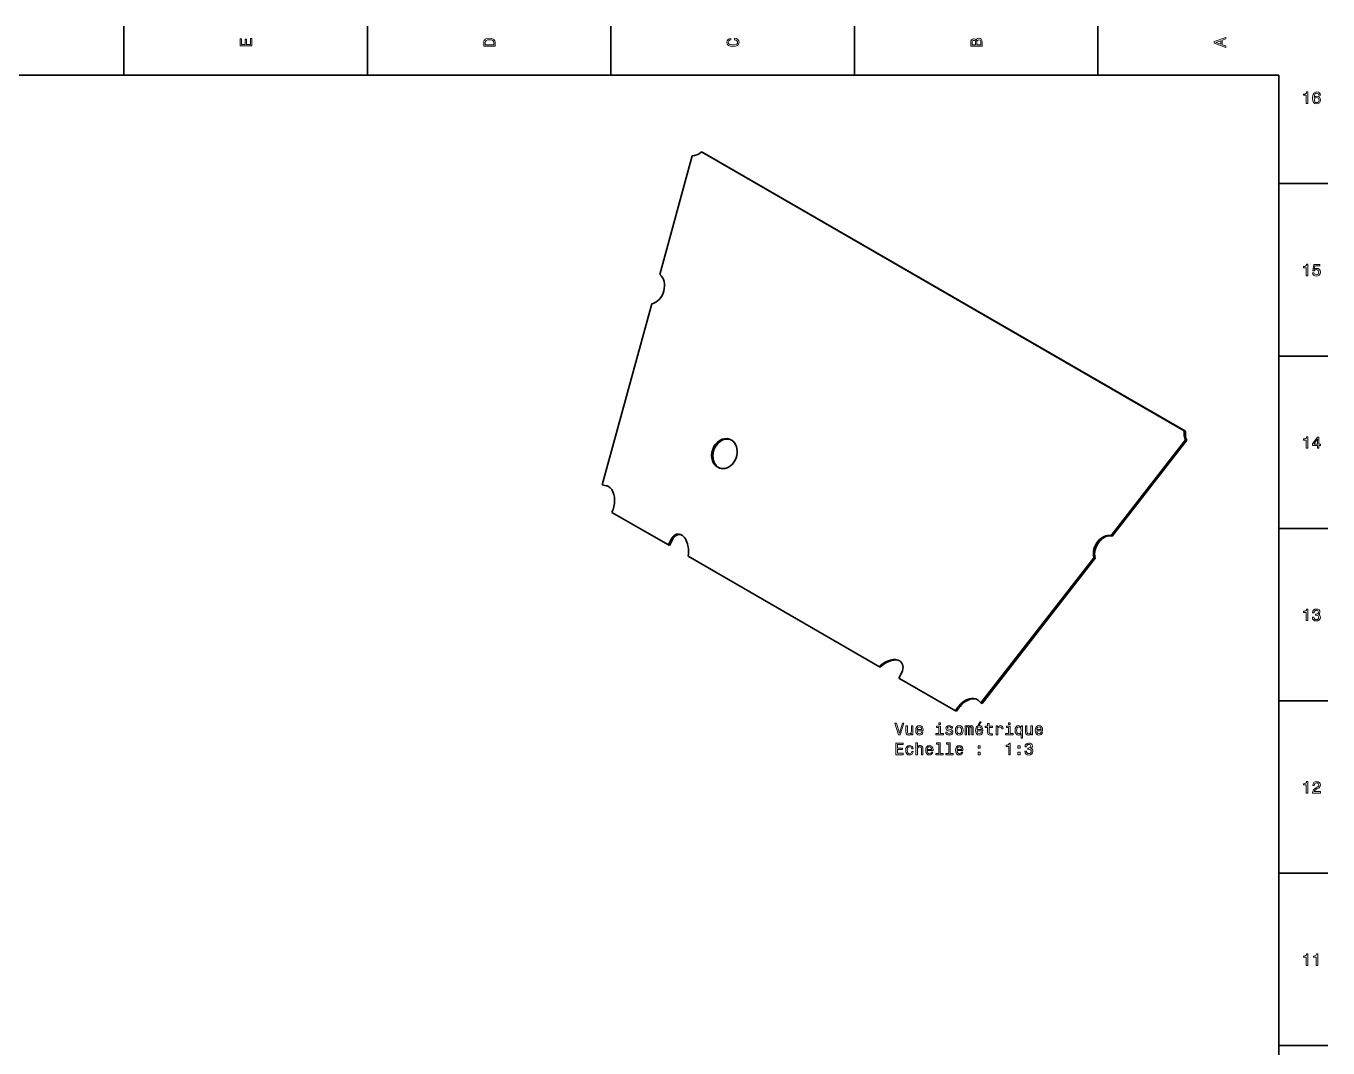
# Model space of a CAD drawing. Extents: x 0 to 1189, y 0 to 841.
# Drawn here: x 787.2 to 1184, y 524.8 to 836 of the extents above; entities that cross this region are included whole.
import ezdxf

# ---------------------------------------------------------------- set-up
doc = ezdxf.new("R2010")
doc.units = 0

msp = doc.modelspace()

# ---------------------------------------------------------------- linework, layer by layer
at = {"color": 7, "lineweight": 35, "ltscale": 0.375}
for p, q in [((817.099976, 821), (817.099976, 836)), ((891.299988, 821), (891.299988, 836)), ((965.5, 821), (965.5, 836)), ((1039.699951, 821), (1039.699951, 836)), ((1113.900024, 821), (1113.900024, 836)), ((1169, 788), (1184, 788)), ((1169, 735.5), (1184, 735.5)), ((1169, 683), (1184, 683)), ((1169, 630.5), (1184, 630.5)), ((1169, 578), (1184, 578)), ((1169, 525.5), (1184, 525.5))]:
    msp.add_line(p, q, dxfattribs=at)
at = {"color": 7, "lineweight": 35}
for p, q in [((1169, 821), (20, 821)), ((1169, 20), (1169, 821)), ((1140.212524, 712.721313), (993.086304, 797.664612)), ((1140.579468, 712.591675), (993.453308, 797.534973)), ((990.255066, 796.517029), (980.364319, 760.361816)), ((977.914001, 751.404724), (962.840332, 696.303528)), ((1117.890991, 680.810425), (1140.600708, 710.013489)), ((1118.258057, 680.680786), (1140.967773, 709.88385)), ((988.989624, 674.505615), (1047.286499, 640.8479)), ((1078.253174, 629.839111), (1112.666504, 674.092102)), ((1078.620239, 629.709473), (1113.033569, 673.962463))]:
    msp.add_line(p, q, dxfattribs=at)
at = {"color": 7, "lineweight": 35, "ltscale": 0.009731}
msp.add_line((993.086304, 797.664612), (993.453308, 797.534973), dxfattribs=at)
at = {"color": 7, "lineweight": 35, "ltscale": 0.009729}
for p, q in [((1140.579468, 712.591675), (1140.212524, 712.721313)), ((1070.468994, 627.463501), (1070.835938, 627.333862))]:
    msp.add_line(p, q, dxfattribs=at)
at = {"color": 7, "lineweight": 35, "ltscale": 0.009732}
for p, q in [((1140.600708, 710.013489), (1140.967773, 709.88385)), ((962.840332, 696.303528), (963.207397, 696.173889)), ((1114.248779, 678.875671), (1113.881714, 679.00531)), ((1117.890991, 680.810425), (1118.258057, 680.680786)), ((983.014404, 677.955383), (983.38147, 677.825745)), ((1112.666504, 674.092102), (1113.033569, 673.962463)), ((1047.286499, 640.8479), (1047.653564, 640.718262)), ((1050.180786, 642.470215), (1049.813721, 642.599854)), ((1071.894775, 628.785339), (1071.52771, 628.914978)), ((1078.620239, 629.709473), (1078.253174, 629.839111))]:
    msp.add_line(p, q, dxfattribs=at)
at = {"color": 7, "lineweight": 35, "ltscale": 0.031128}
for p, q in [((964.052734, 696.019958), (962.840332, 696.303528)), ((964.4198, 695.89032), (963.207397, 696.173889))]:
    msp.add_line(p, q, dxfattribs=at)
at = {"color": 7, "lineweight": 13, "ltscale": 0.009732}
for p, q in [((964.052734, 696.019958), (964.4198, 695.89032)), ((983.885254, 679.705933), (984.252319, 679.576294))]:
    msp.add_line(p, q, dxfattribs=at)
at = {"color": 7, "lineweight": 35, "ltscale": 0.002045}
msp.add_line((964.499146, 695.870361), (964.4198, 695.89032), dxfattribs=at)
at = {"color": 7, "lineweight": 35, "ltscale": 0.496728}
msp.add_line((965.807251, 687.889954), (983.014404, 677.955383), dxfattribs=at)
at = {"color": 7, "lineweight": 35, "ltscale": 0.048858}
for p, q in [((983.884888, 679.705139), (983.014404, 677.955383)), ((1054.132202, 639.147827), (1053.261719, 637.398071))]:
    msp.add_line(p, q, dxfattribs=at)
at = {"color": 7, "lineweight": 35, "ltscale": 0.04888}
msp.add_line((984.252319, 679.576294), (983.38147, 677.825745), dxfattribs=at)
at = {"color": 7, "lineweight": 35, "ltscale": 2.2e-05}
for p, q in [((983.884888, 679.705139), (983.885254, 679.705933)), ((1054.132202, 639.147827), (1054.132568, 639.148621))]:
    msp.add_line(p, q, dxfattribs=at)
at = {"color": 7, "lineweight": 35, "ltscale": 0.496731}
msp.add_line((1053.261719, 637.398071), (1070.468994, 627.463501), dxfattribs=at)
at = {"color": 7, "lineweight": 35, "ltscale": 0.019117}
msp.add_line((1077.724487, 630.391602), (1078.253174, 629.839111), dxfattribs=at)
at = {"color": 7, "lineweight": 13}
for points in [[(856.033203, 829.940918), (856.033203, 832.159973), (855.609558, 832.159973), (855.609558, 830.404907), (854.424438, 830.404907), (854.424438, 831.968323), (854.005798, 831.968323), (854.005798, 830.404907), (852.956848, 830.404907), (852.956848, 832.119629), (852.533203, 832.119629), (852.533203, 829.940918)], [(926.733215, 830.994934), (926.733215, 829.829956), (930.233215, 829.829956), (930.233215, 830.994934), (930.122253, 831.544678), (929.784363, 831.953186), (929.23468, 832.205322), (928.483215, 832.296143), (927.716675, 832.215454), (927.414063, 832.114563), (927.171997, 831.973328), (926.844177, 831.564819), (926.763489, 831.297546)], [(927.151794, 830.959656), (927.227478, 831.342957), (927.459412, 831.605164), (927.872986, 831.761536), (928.483215, 831.811951), (929.073303, 831.75647), (929.486816, 831.600159), (929.733948, 831.332886), (929.814636, 830.959656), (929.814636, 830.299011), (927.151794, 830.299011)], [(1003.132019, 831.817017), (1003.555664, 831.716125), (1003.858215, 831.549744), (1004.044861, 831.317749), (1004.105347, 831.04541), (1004.014587, 830.71759), (1003.742249, 830.460388), (1003.298462, 830.28894), (1002.683167, 830.233459), (1002.072937, 830.28894), (1001.624084, 830.455322), (1001.351746, 830.712524), (1001.25592, 831.04541), (1001.306335, 831.287476), (1001.447571, 831.494263), (1001.6745, 831.65564), (1001.987183, 831.766602), (1001.987183, 832.245667), (1001.508118, 832.09436), (1001.144958, 831.832153), (1000.91803, 831.47406), (1000.837341, 831.04541), (1000.96344, 830.510803), (1001.316467, 830.102295), (1001.896423, 829.840088), (1002.683167, 829.749268), (1003.46991, 829.840088), (1004.049866, 830.102295), (1004.407959, 830.510803), (1004.528992, 831.04541), (1004.433167, 831.514404), (1004.165894, 831.892639), (1003.727112, 832.159973), (1003.132019, 832.301147)], [(1076.742065, 831.630432), (1076.449585, 831.983459), (1076.25293, 832.074219), (1076.010864, 832.104492), (1075.632568, 832.03894), (1075.360229, 831.842224), (1075.193848, 831.524475), (1075.133301, 831.080688), (1075.133301, 829.835022), (1078.633301, 829.835022), (1078.633301, 831.151306), (1078.562744, 831.6203), (1078.355957, 831.968323), (1078.028076, 832.185181), (1077.584351, 832.260803), (1077.286743, 832.215454), (1077.039673, 832.09436), (1076.858032, 831.897705)], [(1076.585693, 830.984863), (1076.585693, 830.299011), (1075.55188, 830.299011), (1075.55188, 831.025208), (1075.582153, 831.297546), (1075.672974, 831.489197), (1075.829224, 831.605164), (1076.061279, 831.645569), (1076.293213, 831.600159), (1076.45459, 831.479126), (1076.555542, 831.272339)], [(1078.214722, 831.095825), (1078.214722, 830.299011), (1077.009399, 830.299011), (1077.009399, 831.050415), (1077.044678, 831.368164), (1077.150635, 831.595093), (1077.332153, 831.731262), (1077.59436, 831.776672), (1077.871826, 831.731262), (1078.063477, 831.605164), (1078.179443, 831.393372)], [(1152.833252, 829.466858), (1152.833252, 829.930847), (1151.804443, 830.299011), (1151.804443, 831.695984), (1152.833252, 832.064148), (1152.833252, 832.538208), (1149.328247, 831.257202), (1149.328247, 830.742798)], [(1151.375732, 830.460388), (1149.83252, 831), (1151.375732, 831.539612)], [(1177.391235, 812.416809), (1177.850098, 812.416809), (1177.850098, 815.942017), (1177.507202, 815.942017), (1177.416382, 815.634399), (1177.234863, 815.427612), (1176.95752, 815.30658), (1176.574219, 815.266235), (1176.574219, 814.908142), (1177.391235, 814.908142)], [(1181.728394, 814.973755), (1181.632568, 815.382202), (1181.410645, 815.684814), (1181.067749, 815.876465), (1180.623901, 815.942017), (1180.326416, 815.906738), (1180.069214, 815.810913), (1179.842285, 815.654541), (1179.650635, 815.432678), (1179.499268, 815.155273), (1179.388306, 814.817383), (1179.317749, 814.418945), (1179.297607, 813.970093), (1179.378296, 813.253967), (1179.625366, 812.734558), (1180.023804, 812.421875), (1180.568481, 812.315918), (1181.057617, 812.406738), (1181.430908, 812.643738), (1181.672974, 813.016968), (1181.758667, 813.491028), (1181.672974, 813.970093), (1181.440918, 814.338257), (1181.082886, 814.570251), (1180.639038, 814.65094), (1180.159912, 814.55011), (1179.80188, 814.262634), (1179.877563, 814.817383), (1180.03894, 815.21582), (1180.286011, 815.45282), (1180.629028, 815.533508), (1180.881104, 815.493164), (1181.072754, 815.387268), (1181.198853, 815.210754), (1181.264404, 814.973755)], [(1181.269409, 813.485962), (1181.213989, 813.168274), (1181.072754, 812.926147), (1180.845825, 812.764771), (1180.563354, 812.714355), (1180.265869, 812.764771), (1180.03894, 812.921143), (1179.8927, 813.163208), (1179.84729, 813.480957), (1179.897705, 813.79364), (1180.03894, 814.03064), (1180.270874, 814.181946), (1180.583618, 814.237427), (1180.855957, 814.181946), (1181.072754, 814.035706), (1181.213989, 813.798645)], [(1177.391235, 759.916809), (1177.850098, 759.916809), (1177.850098, 763.442017), (1177.507202, 763.442017), (1177.416382, 763.134399), (1177.234863, 762.927612), (1176.95752, 762.80658), (1176.574219, 762.766235), (1176.574219, 762.408142), (1177.391235, 762.408142)], [(1179.267334, 760.829651), (1179.378296, 760.416077), (1179.625366, 760.093323), (1179.988525, 759.891602), (1180.452515, 759.815918), (1180.961792, 759.906738), (1181.360229, 760.15387), (1181.612427, 760.547241), (1181.708252, 761.051514), (1181.622437, 761.520569), (1181.380371, 761.888733), (1181.002197, 762.125732), (1180.512939, 762.211487), (1180.134766, 762.15094), (1179.842285, 761.984558), (1179.983398, 762.927612), (1181.516602, 762.927612), (1181.516602, 763.341187), (1179.645508, 763.341187), (1179.368164, 761.485229), (1179.771606, 761.485229), (1180.064087, 761.72229), (1180.437378, 761.808044), (1180.760132, 761.752563), (1181.007202, 761.591187), (1181.163574, 761.344055), (1181.218994, 761.026306), (1181.163574, 760.708618), (1181.002197, 760.461487), (1180.755005, 760.305115), (1180.437378, 760.249634), (1180.170044, 760.284973), (1179.963257, 760.40094), (1179.812012, 760.58252), (1179.736328, 760.829651)], [(1177.391235, 707.416809), (1177.850098, 707.416809), (1177.850098, 710.942017), (1177.507202, 710.942017), (1177.416382, 710.634399), (1177.234863, 710.427612), (1176.95752, 710.30658), (1176.574219, 710.266235), (1176.574219, 709.908142), (1177.391235, 709.908142)], [(1180.79541, 707.416809), (1181.249268, 707.416809), (1181.249268, 708.284241), (1181.748535, 708.284241), (1181.748535, 708.687683), (1181.249268, 708.687683), (1181.249268, 710.841187), (1180.790405, 710.841187), (1179.257202, 708.728027), (1179.257202, 708.284241), (1180.79541, 708.284241)], [(1179.680908, 708.687683), (1180.79541, 710.256165), (1180.79541, 708.687683)], [(1177.391235, 654.916809), (1177.850098, 654.916809), (1177.850098, 658.442017), (1177.507202, 658.442017), (1177.416382, 658.134399), (1177.234863, 657.927612), (1176.95752, 657.80658), (1176.574219, 657.766235), (1176.574219, 657.408142), (1177.391235, 657.408142)], [(1179.24707, 656.016235), (1179.24707, 655.980957), (1179.327881, 655.496765), (1179.564819, 655.133667), (1179.93811, 654.901672), (1180.432251, 654.815918), (1180.956787, 654.901672), (1181.350098, 655.123596), (1181.602295, 655.476624), (1181.693115, 655.930481), (1181.65271, 656.228027), (1181.541748, 656.470093), (1181.360229, 656.656738), (1181.118164, 656.792908), (1181.445923, 657.065247), (1181.562012, 657.498962), (1181.486328, 657.892334), (1181.269409, 658.18988), (1180.916382, 658.376465), (1180.432251, 658.442017), (1179.978394, 658.361328), (1179.630371, 658.139404), (1179.403442, 657.786377), (1179.327881, 657.317383), (1179.327881, 657.282104), (1179.776611, 657.282104), (1179.817017, 657.604858), (1179.94812, 657.836853), (1180.159912, 657.978027), (1180.45752, 658.028503), (1180.719727, 657.988159), (1180.911377, 657.882202), (1181.027344, 657.710754), (1181.072754, 657.47876), (1181.027344, 657.231628), (1180.906372, 657.065247), (1180.69458, 656.964355), (1180.407104, 656.934082), (1180.210327, 656.939148), (1180.210327, 656.54071), (1180.45752, 656.550842), (1180.775269, 656.505432), (1181.012207, 656.384399), (1181.153442, 656.187683), (1181.203857, 655.930481), (1181.148438, 655.638), (1181.002197, 655.421143), (1180.770142, 655.284973), (1180.462524, 655.239563), (1180.144775, 655.289978), (1179.912842, 655.441284), (1179.766602, 655.68335), (1179.71106, 656.016235)], [(1054.299561, 623.648926), (1053.422119, 620.668335), (1052.519287, 623.648926), (1052.040161, 623.648926), (1053.169922, 620.14386), (1053.674194, 620.14386), (1054.778687, 623.648926)], [(1058.838501, 621.369385), (1060.613647, 621.369385), (1060.618774, 621.576111), (1060.538086, 622.156128), (1060.316162, 622.589844), (1059.963135, 622.852051), (1059.494141, 622.947876), (1059.035156, 622.847046), (1058.682129, 622.564636), (1058.4552, 622.105652), (1058.374512, 621.500488), (1058.450195, 620.880188), (1058.677124, 620.42627), (1059.025146, 620.14386), (1059.479004, 620.048035), (1059.872314, 620.113586), (1060.195068, 620.285095), (1060.432129, 620.557434), (1060.568359, 620.920532), (1060.129517, 620.920532), (1060.038818, 620.718811), (1059.907715, 620.567505), (1059.534424, 620.446472), (1059.246948, 620.501953), (1059.030151, 620.678467), (1058.888916, 620.965881), (1058.838501, 621.354248)], [(1065.893921, 623.764893), (1065.424927, 623.764893), (1065.424927, 623.260559), (1065.893921, 623.260559)], [(1068.884644, 621.722412), (1068.455933, 621.823242), (1068.138184, 621.93927), (1068.032349, 622.17627), (1068.0625, 622.342712), (1068.168457, 622.463745), (1068.339966, 622.539368), (1068.587036, 622.569641), (1068.824097, 622.539368), (1069.010742, 622.448608), (1069.131714, 622.312439), (1069.182129, 622.13092), (1069.615845, 622.13092), (1069.615845, 622.140991), (1069.540161, 622.468811), (1069.333496, 622.726013), (1069.010742, 622.88739), (1068.587036, 622.947876), (1068.158325, 622.88739), (1067.845703, 622.720947), (1067.649048, 622.473816), (1067.588501, 622.161133), (1067.633911, 621.858582), (1067.775146, 621.646729), (1068.00708, 621.495422), (1068.344971, 621.389526), (1068.839233, 621.268494), (1069.141846, 621.142395), (1069.222534, 621.041565), (1069.252808, 620.890259), (1069.207397, 620.703674), (1069.086304, 620.562439), (1068.889648, 620.47168), (1068.627441, 620.441406), (1068.349976, 620.47168), (1068.148315, 620.577576), (1068.012085, 620.749023), (1067.956665, 620.986084), (1067.527954, 620.986084), (1067.598633, 620.582642), (1067.805298, 620.2901), (1068.133179, 620.113586), (1068.587036, 620.048035), (1069.061157, 620.113586), (1069.409058, 620.2901), (1069.620972, 620.57251), (1069.696533, 620.940674), (1069.641113, 621.258423), (1069.484741, 621.475281), (1069.227539, 621.616455)], [(1070.463135, 621.495422), (1070.543823, 620.880188), (1070.775757, 620.42627), (1071.143921, 620.14386), (1071.638184, 620.048035), (1072.127441, 620.14386), (1072.495605, 620.421265), (1072.727539, 620.875122), (1072.813232, 621.495422), (1072.727539, 622.110718), (1072.495605, 622.569641), (1072.127441, 622.847046), (1071.638184, 622.947876), (1071.143921, 622.847046), (1070.775757, 622.564636), (1070.543823, 622.110718)], [(1073.453735, 620.14386), (1073.862305, 620.14386), (1073.862305, 621.954407), (1073.887451, 622.226685), (1073.963135, 622.423401), (1074.079102, 622.539368), (1074.230469, 622.584778), (1074.35144, 622.544434), (1074.432129, 622.443542), (1074.472534, 622.272095), (1074.487671, 622.045166), (1074.487671, 620.14386), (1074.870972, 620.14386), (1074.870972, 621.954407), (1074.896118, 622.22168), (1074.971802, 622.418335), (1075.092773, 622.539368), (1075.244141, 622.584778), (1075.365112, 622.544434), (1075.445801, 622.443542), (1075.496216, 622.045166), (1075.496216, 620.14386), (1075.904785, 620.14386), (1075.904785, 622.014893), (1075.879517, 622.403198), (1075.798828, 622.700806), (1075.637451, 622.882324), (1075.375244, 622.947876), (1075.067627, 622.847046), (1074.830566, 622.554504), (1074.643921, 622.84198), (1074.331299, 622.947876), (1074.043823, 622.847046), (1073.847168, 622.564636), (1073.847168, 622.852051), (1073.453735, 622.852051)], [(1077.054688, 621.369385), (1078.829834, 621.369385), (1078.834839, 621.576111), (1078.75415, 622.156128), (1078.532349, 622.589844), (1078.179321, 622.852051), (1077.710205, 622.947876), (1077.251343, 622.847046), (1076.898315, 622.564636), (1076.671387, 622.105652), (1076.590698, 621.500488), (1076.66626, 620.880188), (1076.893188, 620.42627), (1077.241211, 620.14386), (1077.695068, 620.048035), (1078.088501, 620.113586), (1078.411255, 620.285095), (1078.648315, 620.557434), (1078.784424, 620.920532), (1078.345703, 620.920532), (1078.254883, 620.718811), (1078.123779, 620.567505), (1077.75061, 620.446472), (1077.463135, 620.501953), (1077.246216, 620.678467), (1077.105103, 620.965881), (1077.054688, 621.354248)], [(1077.362305, 623.220215), (1077.65979, 623.220215), (1078.36084, 624.077576), (1077.866577, 624.077576)], [(1080.297363, 622.383057), (1080.297363, 621.026428), (1080.327637, 620.587646), (1080.468872, 620.285095), (1080.751343, 620.108582), (1081.230469, 620.048035), (1081.754883, 620.073242), (1081.754883, 620.456543), (1081.371582, 620.42627), (1081.023682, 620.466614), (1080.837036, 620.592712), (1080.756348, 620.804504), (1080.741211, 621.102051), (1080.741211, 622.383057), (1081.754883, 622.383057), (1081.754883, 622.761292), (1080.741211, 622.761292), (1080.741211, 623.553101), (1080.297363, 623.553101), (1080.297363, 622.761292), (1079.530884, 622.761292), (1079.530884, 622.383057)], [(1082.904785, 620.14386), (1083.348633, 620.14386), (1083.348633, 621.692139), (1083.393921, 622.065308), (1083.530151, 622.332642), (1083.752075, 622.494019), (1084.049561, 622.5495), (1084.271484, 622.51416), (1084.437866, 622.41333), (1084.538818, 622.241821), (1084.574097, 622.009827), (1085.022949, 622.009827), (1084.962402, 622.418335), (1084.796021, 622.710876), (1084.518555, 622.88739), (1084.140381, 622.947876), (1083.883179, 622.907532), (1083.661255, 622.806702), (1083.4646, 622.635193), (1083.308228, 622.403198), (1083.308228, 622.852051), (1082.904785, 622.852051)], [(1087.146118, 623.764893), (1086.677124, 623.764893), (1086.677124, 623.260559), (1087.146118, 623.260559)], [(1090.474609, 622.433472), (1090.318359, 622.6604), (1090.141846, 622.821838), (1089.935059, 622.912598), (1089.697998, 622.947876), (1089.269287, 622.847046), (1088.936523, 622.564636), (1088.719604, 622.110718), (1088.643921, 621.500488), (1088.719604, 620.885193), (1088.936523, 620.431335), (1089.269287, 620.14386), (1089.697998, 620.048035), (1089.935059, 620.078308), (1090.136719, 620.164063), (1090.313232, 620.320374), (1090.474609, 620.557434), (1090.474609, 619.094849), (1090.918457, 619.094849), (1090.918457, 622.852051), (1090.474609, 622.852051)], [(1095.270752, 621.369385), (1097.046021, 621.369385), (1097.051025, 621.576111), (1096.970337, 622.156128), (1096.748413, 622.589844), (1096.395386, 622.852051), (1095.926392, 622.947876), (1095.467407, 622.847046), (1095.11438, 622.564636), (1094.887451, 622.105652), (1094.806763, 621.500488), (1094.882446, 620.880188), (1095.109375, 620.42627), (1095.457397, 620.14386), (1095.911255, 620.048035), (1096.304688, 620.113586), (1096.627441, 620.285095), (1096.86438, 620.557434), (1097.00061, 620.920532), (1096.561768, 620.920532), (1096.471069, 620.718811), (1096.339966, 620.567505), (1095.966675, 620.446472), (1095.679321, 620.501953), (1095.462402, 620.678467), (1095.321167, 620.965881), (1095.270752, 621.354248)], [(1057.502075, 622.852051), (1057.058228, 622.852051), (1057.058228, 621.288696), (1057.007813, 620.925537), (1056.861572, 620.66333), (1056.634644, 620.501953), (1056.337036, 620.451477), (1056.099976, 620.491821), (1055.94873, 620.612854), (1055.863037, 620.819641), (1055.842773, 621.112183), (1055.842773, 622.852051), (1055.399048, 622.852051), (1055.399048, 621.071838), (1055.414185, 620.713745), (1055.51001, 620.416199), (1055.80249, 620.14386), (1056.271484, 620.048035), (1056.523682, 620.083313), (1056.740479, 620.174133), (1056.927124, 620.330444), (1057.078369, 620.557434), (1057.078369, 620.14386), (1057.502075, 620.14386)], [(1058.838501, 621.742554), (1058.893921, 622.090576), (1059.030151, 622.347778), (1059.236938, 622.504089), (1059.509277, 622.55957), (1059.776489, 622.504089), (1059.983276, 622.347778), (1060.109375, 622.090576), (1060.154785, 621.742554)], [(1065.878784, 620.517029), (1065.878784, 622.761292), (1064.739014, 622.761292), (1064.739014, 622.383057), (1065.435059, 622.383057), (1065.435059, 620.517029), (1064.527222, 620.517029), (1064.527222, 620.14386), (1066.796753, 620.14386), (1066.796753, 620.517029)], [(1070.916992, 621.500488), (1070.962402, 621.954407), (1071.103638, 622.282166), (1071.330566, 622.483948), (1071.638184, 622.554504), (1071.940796, 622.483948), (1072.167725, 622.287231), (1072.30896, 621.954407), (1072.359375, 621.500488), (1072.30896, 621.041565), (1072.167725, 620.708679), (1071.940796, 620.506958), (1071.638184, 620.441406), (1071.330566, 620.506958), (1071.103638, 620.708679), (1070.962402, 621.041565)], [(1077.054688, 621.742554), (1077.110107, 622.090576), (1077.246216, 622.347778), (1077.453003, 622.504089), (1077.725342, 622.55957), (1077.992676, 622.504089), (1078.199463, 622.347778), (1078.325562, 622.090576), (1078.370972, 621.742554)], [(1087.130981, 620.517029), (1087.130981, 622.761292), (1085.991211, 622.761292), (1085.991211, 622.383057), (1086.687134, 622.383057), (1086.687134, 620.517029), (1085.779419, 620.517029), (1085.779419, 620.14386), (1088.048828, 620.14386), (1088.048828, 620.517029)], [(1089.0979, 621.500488), (1089.143188, 621.949341), (1089.284424, 622.277161), (1089.496216, 622.478882), (1089.773682, 622.5495), (1090.066162, 622.478882), (1090.288086, 622.282166), (1090.419189, 621.954407), (1090.469604, 621.500488), (1090.419189, 621.041565), (1090.288086, 620.713745), (1090.066162, 620.512024), (1089.773682, 620.446472), (1089.496216, 620.512024), (1089.284424, 620.713745), (1089.143188, 621.04657)], [(1093.934326, 622.852051), (1093.490479, 622.852051), (1093.490479, 621.288696), (1093.440063, 620.925537), (1093.293823, 620.66333), (1093.066895, 620.501953), (1092.769287, 620.451477), (1092.532349, 620.491821), (1092.380981, 620.612854), (1092.295288, 620.819641), (1092.275146, 621.112183), (1092.275146, 622.852051), (1091.831299, 622.852051), (1091.831299, 621.071838), (1091.846436, 620.713745), (1091.942261, 620.416199), (1092.234741, 620.14386), (1092.703735, 620.048035), (1092.955933, 620.083313), (1093.172729, 620.174133), (1093.359375, 620.330444), (1093.51062, 620.557434), (1093.51062, 620.14386), (1093.934326, 620.14386)], [(1095.270752, 621.742554), (1095.326294, 622.090576), (1095.462402, 622.347778), (1095.669189, 622.504089), (1095.941528, 622.55957), (1096.208862, 622.504089), (1096.415527, 622.347778), (1096.541626, 622.090576), (1096.587036, 621.742554)], [(1052.363037, 614.097046), (1054.582031, 614.097046), (1054.582031, 614.520691), (1052.826904, 614.520691), (1052.826904, 615.705811), (1054.390381, 615.705811), (1054.390381, 616.124451), (1052.826904, 616.124451), (1052.826904, 617.173401), (1054.541626, 617.173401), (1054.541626, 617.597046), (1052.363037, 617.597046)], [(1057.138916, 615.907593), (1057.577637, 615.907593), (1057.486938, 616.311035), (1057.27002, 616.628723), (1056.932129, 616.825439), (1056.493408, 616.901062), (1056.009277, 616.800232), (1055.641113, 616.517822), (1055.409058, 616.058838), (1055.328369, 615.443604), (1055.404053, 614.833374), (1055.630981, 614.379456), (1055.989014, 614.097046), (1056.478271, 614.001221), (1056.911987, 614.076843), (1057.249878, 614.288696), (1057.481812, 614.621521), (1057.582764, 615.065369), (1057.159058, 615.065369), (1057.083496, 614.782898), (1056.942261, 614.571106), (1056.740479, 614.440002), (1056.493408, 614.399658), (1056.185791, 614.46521), (1055.963867, 614.666931), (1055.827637, 614.994751), (1055.782349, 615.45874), (1055.827637, 615.912598), (1055.968872, 616.240417), (1056.195801, 616.442139), (1056.493408, 616.512756), (1056.755615, 616.467346), (1056.952271, 616.351379), (1057.083496, 616.159729)], [(1058.450195, 614.097046), (1058.893921, 614.097046), (1058.893921, 615.660461), (1058.939331, 616.018494), (1059.085571, 616.280762), (1059.3125, 616.442139), (1059.615112, 616.502686), (1059.857178, 616.452209), (1060.008545, 616.31604), (1060.084229, 616.089111), (1060.109375, 615.786499), (1060.109375, 614.097046), (1060.553223, 614.097046), (1060.553223, 615.877319), (1060.532959, 616.235352), (1060.442261, 616.532898), (1060.144653, 616.805237), (1059.680664, 616.901062), (1059.428589, 616.865784), (1059.21167, 616.769958), (1059.030151, 616.618652), (1058.893921, 616.411865), (1058.893921, 617.718079), (1058.450195, 617.718079)], [(1061.874512, 615.322571), (1063.64978, 615.322571), (1063.654785, 615.529297), (1063.574097, 616.109314), (1063.352173, 616.54303), (1062.999146, 616.805237), (1062.530151, 616.901062), (1062.071167, 616.800232), (1061.71814, 616.517822), (1061.491211, 616.058838), (1061.410522, 615.453674), (1061.486206, 614.833374), (1061.713135, 614.379456), (1062.061157, 614.097046), (1062.515015, 614.001221), (1062.908325, 614.066772), (1063.231201, 614.238281), (1063.46814, 614.51062), (1063.60437, 614.873718), (1063.165527, 614.873718), (1063.074829, 614.671997), (1062.943726, 614.520691), (1062.570435, 614.399658), (1062.282959, 614.455139), (1062.066162, 614.631653), (1061.924927, 614.919067), (1061.874512, 615.307434)], [(1061.874512, 615.69574), (1061.929932, 616.043762), (1062.066162, 616.300964), (1062.272949, 616.457275), (1062.545288, 616.512756), (1062.8125, 616.457275), (1063.019287, 616.300964), (1063.145386, 616.043762), (1063.190796, 615.69574)], [(1065.404785, 617.34491), (1065.404785, 614.470215), (1064.491943, 614.470215), (1064.491943, 614.097046), (1066.756348, 614.097046), (1066.756348, 614.470215), (1065.848633, 614.470215), (1065.848633, 617.718079), (1064.708862, 617.718079), (1064.708862, 617.34491)], [(1068.440796, 617.34491), (1068.440796, 614.470215), (1067.527954, 614.470215), (1067.527954, 614.097046), (1069.792358, 614.097046), (1069.792358, 614.470215), (1068.884644, 614.470215), (1068.884644, 617.718079), (1067.744873, 617.718079), (1067.744873, 617.34491)], [(1070.982544, 615.322571), (1072.757813, 615.322571), (1072.762817, 615.529297), (1072.682129, 616.109314), (1072.460205, 616.54303), (1072.107178, 616.805237), (1071.638184, 616.901062), (1071.179321, 616.800232), (1070.826294, 616.517822), (1070.599243, 616.058838), (1070.518555, 615.453674), (1070.594238, 614.833374), (1070.821167, 614.379456), (1071.169189, 614.097046), (1071.623047, 614.001221), (1072.016479, 614.066772), (1072.339233, 614.238281), (1072.576294, 614.51062), (1072.712402, 614.873718), (1072.273682, 614.873718), (1072.182861, 614.671997), (1072.051758, 614.520691), (1071.678589, 614.399658), (1071.391113, 614.455139), (1071.174194, 614.631653), (1071.032959, 614.919067), (1070.982544, 615.307434)], [(1070.982544, 615.69574), (1071.038086, 616.043762), (1071.174194, 616.300964), (1071.380981, 616.457275), (1071.65332, 616.512756), (1071.920654, 616.457275), (1072.127441, 616.300964), (1072.253418, 616.043762), (1072.298828, 615.69574)], [(1077.362305, 616.053833), (1078.058228, 616.053833), (1078.058228, 616.805237), (1077.362305, 616.805237)], [(1086.727539, 614.097046), (1087.186523, 614.097046), (1087.186523, 617.622253), (1086.843506, 617.622253), (1086.752808, 617.314636), (1086.571167, 617.107849), (1086.293823, 616.986816), (1085.910522, 616.946472), (1085.910522, 616.588379), (1086.727539, 616.588379)], [(1089.506348, 616.053833), (1090.202271, 616.053833), (1090.202271, 616.805237), (1089.506348, 616.805237)], [(1091.619507, 615.196472), (1091.619507, 615.161194), (1091.700195, 614.677002), (1091.937134, 614.313904), (1092.310425, 614.081909), (1092.804688, 613.996155), (1093.329102, 614.081909), (1093.722534, 614.303833), (1093.974609, 614.65686), (1094.06543, 615.110718), (1094.025146, 615.408264), (1093.914185, 615.65033), (1093.732544, 615.836975), (1093.490479, 615.973145), (1093.818359, 616.245483), (1093.934326, 616.679199), (1093.858643, 617.072571), (1093.641846, 617.370117), (1093.288818, 617.556702), (1092.804688, 617.622253), (1092.350708, 617.541565), (1092.002808, 617.319641), (1091.775757, 616.966614), (1091.700195, 616.49762), (1091.700195, 616.462341), (1092.149048, 616.462341), (1092.189331, 616.785095), (1092.320435, 617.01709), (1092.532349, 617.158264), (1092.829834, 617.20874), (1093.092041, 617.168396), (1093.283691, 617.062439), (1093.39978, 616.890991), (1093.445068, 616.658997), (1093.39978, 616.411865), (1093.278687, 616.245483), (1093.066895, 616.144592), (1092.779419, 616.114319), (1092.582764, 616.119385), (1092.582764, 615.720947), (1092.829834, 615.731079), (1093.147583, 615.685669), (1093.384644, 615.564636), (1093.525757, 615.36792), (1093.576294, 615.110718), (1093.520752, 614.818237), (1093.374512, 614.601379), (1093.142578, 614.46521), (1092.834839, 614.4198), (1092.517212, 614.470215), (1092.285156, 614.621521), (1092.138916, 614.863586), (1092.083496, 615.196472)], [(1077.362305, 614.097046), (1078.058228, 614.097046), (1078.058228, 614.848511), (1077.362305, 614.848511)], [(1089.506348, 614.097046), (1090.202271, 614.097046), (1090.202271, 614.848511), (1089.506348, 614.848511)], [(1177.391235, 602.416809), (1177.850098, 602.416809), (1177.850098, 605.942017), (1177.507202, 605.942017), (1177.416382, 605.634399), (1177.234863, 605.427612), (1176.95752, 605.30658), (1176.574219, 605.266235), (1176.574219, 604.908142), (1177.391235, 604.908142)], [(1179.287476, 602.416809), (1181.693115, 602.416809), (1181.693115, 602.850525), (1179.791748, 602.850525), (1179.897705, 603.087585), (1180.079224, 603.284241), (1180.639038, 603.642334), (1180.936646, 603.79364), (1181.269409, 604.010498), (1181.50647, 604.262634), (1181.6427, 604.560181), (1181.693115, 604.898071), (1181.607422, 605.321716), (1181.370361, 605.654541), (1181.007202, 605.866394), (1180.538208, 605.942017), (1180.054077, 605.856262), (1179.685913, 605.619263), (1179.448853, 605.241028), (1179.368164, 604.74176), (1179.368164, 604.671143), (1179.827148, 604.671143), (1179.827148, 604.711487), (1179.872437, 605.054443), (1180.008667, 605.30658), (1180.225464, 605.467957), (1180.512939, 605.523438), (1180.805542, 605.473022), (1181.022339, 605.346924), (1181.163574, 605.150269), (1181.213989, 604.903137), (1181.178711, 604.671143), (1181.082886, 604.474426), (1180.921509, 604.302979), (1180.699585, 604.151672), (1180.401978, 603.990295), (1179.907837, 603.677612), (1179.559814, 603.344788), (1179.353027, 602.941284), (1179.287476, 602.431946)], [(1177.391235, 549.916809), (1177.850098, 549.916809), (1177.850098, 553.442017), (1177.507202, 553.442017), (1177.416382, 553.134399), (1177.234863, 552.927612), (1176.95752, 552.80658), (1176.574219, 552.766235), (1176.574219, 552.408142), (1177.391235, 552.408142)], [(1180.427246, 549.916809), (1180.88623, 549.916809), (1180.88623, 553.442017), (1180.543213, 553.442017), (1180.452515, 553.134399), (1180.270874, 552.927612), (1179.99353, 552.80658), (1179.610229, 552.766235), (1179.610229, 552.408142), (1180.427246, 552.408142)]]:
    msp.add_lwpolyline(points, close=True, dxfattribs=at)
at = {"color": 7, "lineweight": 35}
for centre, radius, start, end in [((963.479553, 693.569275), 2.516815, 70.532959, 76.834663), ((963.460571, 693.519714), 2.569892, 61.067116, 70.502326), ((957.887695, 691.266785), 8.609504, 336.907253, 349.132456), ((985.919922, 679.102905), 2.217311, 62.790755, 70.450539), ((1052.110107, 640.468018), 2.581234, 57.351876, 70.769209), ((1075.781494, 628.532532), 2.690018, 58.928297, 70.604881), ((1075.777588, 628.533813), 2.690957, 43.657879, 58.842196), ((1077.503784, 623.445007), 8.101646, 137.531624, 150.263752), ((1077.87085, 623.31543), 8.10152, 137.531829, 150.263943)]:
    msp.add_arc(centre, radius, start, end, dxfattribs=at)
for centre, major_axis, ratio, start_param, end_param in [((991.643005, 802.363403), (-1.870789, -5.742676), 0.627411, 0.1300014093, 0.8423692796), ((977.917053, 756.265442), (-1.542175, -4.586884), 0.783136, 1.6392962928, 2.8706622504), ((977.870422, 756.088257), (-1.54187, -4.587219), 0.783156, 0.4165657912, 1.6771568388), ((1000.451355, 705.656799), (1.554199, 4.400269), 0.81182, 0.0513186064, 3.0901888395), ((1000.08429, 705.786438), (1.554199, 4.400269), 0.81182, 6.2831450403, 9.4247376938), ((1000.08429, 705.786438), (1.554199, 4.400269), 0.81182, 5.6331814193, 6.2831450403), ((1144.643555, 714.028503), (-2.998474, -5.15155), 0.64417, 5.3109962503, 5.8890934105), ((1145.012573, 713.90033), (-3.000916, -5.152771), 0.644105, 5.3113638531, 5.8893324401), ((1000.08429, 705.786438), (1.554199, 4.400269), 0.81182, 3.1415523867, 5.6331814193), ((962.633118, 690.466309), (-1.508606, -5.531128), 0.662356, 1.6026104372, 2.9822747695), ((986.181946, 676.870117), (0.278625, -4.431732), 0.641231, 2.8749890954, 3.9784326317), ((986.548889, 676.741089), (0.278381, -4.431122), 0.641275, 2.9407001837, 3.9785193835), ((986.181824, 676.870728), (0.278381, -4.431122), 0.641275, 1.7284507298, 2.7774191001), ((1116.502808, 676.049072), (-1.855713, -4.446045), 0.790394, 4.3476517824, 5.4623012391), ((1116.868896, 675.919617), (-1.855042, -4.445709), 0.790297, 4.3474725567, 5.4622669677), ((1116.613281, 676.189148), (-1.855042, -4.445709), 0.790297, 3.2999771953, 4.3854468386), ((1116.980591, 676.058289), (-1.854065, -4.447235), 0.790279, 3.2997399987, 4.3850525016), ((986.309692, 676.271545), (0.278381, -4.431122), 0.641275, 1.1209612901, 1.868682492), ((1050.669434, 639.637512), (3.452271, 2.411194), 0.713297, 0.4726089457, 1.3323198064), ((1051.036499, 639.509155), (3.452087, 2.409729), 0.713213, 0.5315586725, 1.3326536729), ((1050.135498, 639.421753), (3.452087, 2.409729), 0.713213, 1.1924102813, 1.9401314832), ((1050.503052, 639.291931), (3.452576, 2.409485), 0.713265, 1.1926002673, 1.9402701249), ((1050.669067, 639.638611), (3.452515, 2.409851), 0.713181, 5.3658310892, 6.5668710809), ((1074.217896, 626.042725), (-2.990662, -4.77005), 0.686862, 3.2944616247, 4.5330092684), ((1074.584961, 625.913452), (-2.990784, -4.769623), 0.686863, 3.3435850277, 4.5330970894)]:
    msp.add_ellipse(centre, major_axis=major_axis, ratio=ratio, start_param=start_param, end_param=end_param, dxfattribs=at)

doc.saveas('drawing.dxf')
